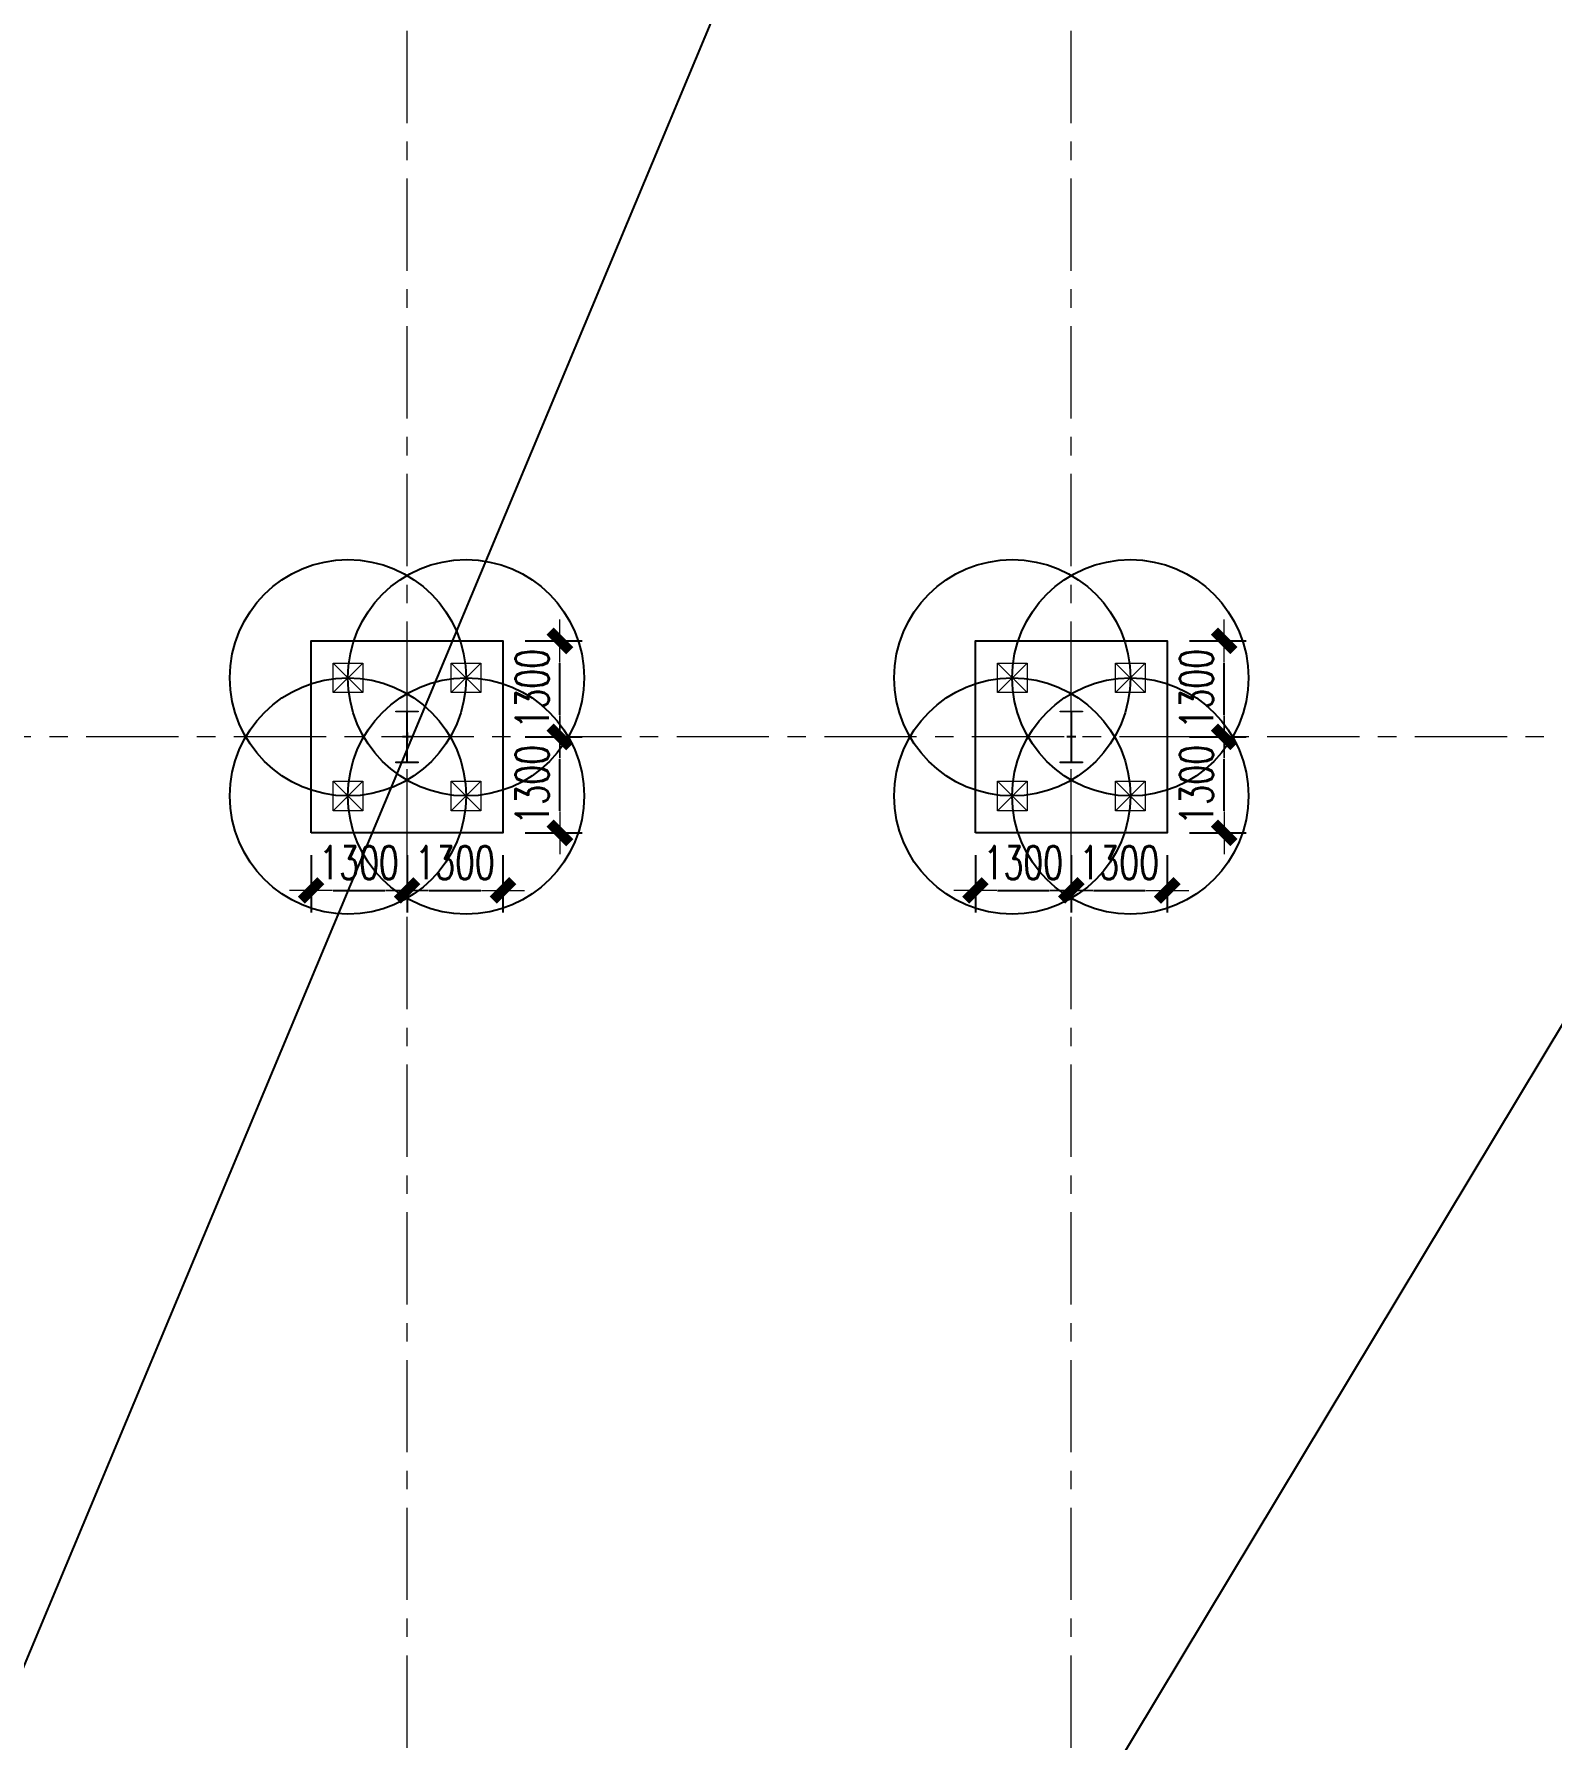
# Model space of a CAD drawing. Extents: x -1201378 to 2367219, y -619313 to 244905.
# Drawn here: x -178811 to -158247, y -44682 to -21581 of the extents above; entities that cross this region are included whole.
import ezdxf

# ---------------------------------------------------------------- set-up
doc = ezdxf.new("R2010")
doc.units = 0
doc.header["$LTSCALE"] = 1000
doc.linetypes.add('CENTER', pattern=[2, 1.25, -0.25, 0.25, -0.25])
doc.layers.get('0').update_dxf_attribs({"linetype": 'CONTINUOUS'})
doc.layers.get('Defpoints').update_dxf_attribs({"linetype": 'CONTINUOUS'})
for name, color, linetype, lineweight in [('S-axis', 111, 'CONTINUOUS', 0), ('S-col', 2, 'CONTINUOUS', 0), ('S-dim', 81, 'CONTINUOUS', 0), ('S-dote', 5, 'CENTER', 0), ('S-zhuang', 1, 'CONTINUOUS', 0)]:
    doc.layers.add(name, color=color, linetype=linetype, lineweight=lineweight)
doc.layers.add('S-DOTE1', color=140, linetype='CENTER')
doc.layers.add('S-HATCH1-W', color=252, linetype='CONTINUOUS')
doc.styles.add('SS1', font='tj-romans1.shx', dxfattribs={"width": 0.7, "bigfont": 'tj-hztxt1.shx'})
doc.dimstyles.new('S-150-ARCHI', dxfattribs={"dimscale": 150, "dimtxt": 3, "dimasz": 2, "dimexe": 2, "dimexo": 2, "dimgap": 1, "dimtad": 1, "dimdec": 0, "dimzin": 0, "dimdsep": 46, "dimtxsty": 'SS1', "dimblk1": 'TT', "dimblk2": 'TT', "dimsah": 1, "dimcen": 1, "dimclrd": 256, "dimclre": 256, "dimclrt": 256, "dimadec": 0, "dimazin": 0, "dimtfac": 1, "dimtdec": 0, "dimtix": 1, "dimtmove": 2, "dimatfit": 0, "dimldrblk": 'TT', "dimfxl": 2, "dimtolj": 1, "dimtzin": 0, "dimarcsym": 0})

# ---------------------------------------------------------------- blocks, each defined once
blk = doc.blocks.new('2#轴网')
at = {"layer": 'S-dote'}
for p, q in [((-173758.5, -270787), (-173758.5, -175298.2)), ((-164758.5, -270787), (-164758.5, -175298.2)), ((-74854.3, -231098.2), (-251154.3, -231098.2))]:
    blk.add_line(p, q, dxfattribs=at)
blk = doc.blocks.new('nt66')
at = {"layer": 'S-col'}
blk.add_lwpolyline([(-195790, 766820), (-195490, 766820), (-195490, 766808), (-195636, 766808), (-195636, 766132), (-195490, 766132), (-195490, 766120), (-195790, 766120), (-195790, 766132), (-195644, 766132), (-195644, 766808), (-195790, 766808)], close=True, dxfattribs=at)
blk = doc.blocks.new('33333')
for p in [(-23214, -93400), (-14214, -93400)]:
    blk.add_blockref('nt66', p)
blk = doc.blocks.new('S-ZHUANG-400')
at = {"layer": 'S-zhuang'}
for p, q in [((200, -200), (-200, 200)), ((-200, -200), (200, 200))]:
    blk.add_line(p, q, dxfattribs=at)
blk.add_lwpolyline([(-200, 200), (200, 200), (200, -200), (-200, -200)], close=True, dxfattribs=at)
blk = doc.blocks.new('CT4')
at = {"layer": 'Defpoints'}
for centre in [(-100831, -168442), (-99231, -168442), (-100831, -170042), (-99231, -170042)]:
    blk.add_circle(centre, 1600, dxfattribs=at)
at = {"layer": 'S-DOTE1', "ltscale": 0.25}
for p, q in [((-99971, -169242), (-100091, -169242)), ((-100031, -169182), (-100031, -169302))]:
    blk.add_line(p, q, dxfattribs=at)
at = {"layer": 'S-HATCH1-W'}
blk.add_lwpolyline([(-101331, -170542), (-101331, -167942), (-98731, -167942), (-98731, -170542)], close=True, dxfattribs=at)
at = {"layer": 'S-zhuang', "rotation": 90.00000000000001}
for p in [(-100831, -168442), (-99231, -168442), (-100831, -170042), (-99231, -170042)]:
    blk.add_blockref('S-ZHUANG-400', p, dxfattribs=at)
blk = doc.blocks.new('TT')
blk.add_line((-0.969, 0), (0.969, 0))
at = {"const_width": 0.45}
blk.add_lwpolyline([(-0.442, -0.442), (0.442, 0.442)], dxfattribs=at)
blk = doc.blocks.new('*D2285')
at = {"layer": 'Defpoints', "color": 0, "transparency": 16777216}
for p in [(-175058, -32398), (-173758, -32398), (-173758, -33177)]:
    blk.add_point(p, dxfattribs=at)
at = {"layer": 'S-dim', "lineweight": -2, "transparency": 16777216}
for p, q in [((-175058, -32698), (-175058, -33477)), ((-173758, -32698), (-173758, -33477)), ((-174758, -33177), (-174058, -33177))]:
    blk.add_line(p, q, dxfattribs=at)
at = {"layer": 'S-dim', "lineweight": -2, "transparency": 16777216, "xscale": 300, "yscale": 300, "zscale": 300, "rotation": 180}
blk.add_blockref('TT', (-175058, -33177), dxfattribs=at)
at = {"layer": 'S-dim', "lineweight": -2, "transparency": 16777216, "xscale": 300, "yscale": 300, "zscale": 300}
blk.add_blockref('TT', (-173758, -33177), dxfattribs=at)
at = {"layer": 'S-dim', "transparency": 16777216, "insert": (-174408, -32802), "char_height": 450, "attachment_point": 5, "style": 'SS1'}
blk.add_mtext('\\A1;1300', dxfattribs=at)
blk = doc.blocks.new('*D2286')
at = {"layer": 'Defpoints', "color": 0, "transparency": 16777216}
for p in [(-173758, -32398), (-172458, -32398), (-172458, -33177)]:
    blk.add_point(p, dxfattribs=at)
at = {"layer": 'S-dim', "lineweight": -2, "transparency": 16777216}
for p, q in [((-173758, -32698), (-173758, -33477)), ((-172458, -32698), (-172458, -33477)), ((-173458, -33177), (-172758, -33177))]:
    blk.add_line(p, q, dxfattribs=at)
at = {"layer": 'S-dim', "lineweight": -2, "transparency": 16777216, "xscale": 300, "yscale": 300, "zscale": 300, "rotation": 180}
blk.add_blockref('TT', (-173758, -33177), dxfattribs=at)
at = {"layer": 'S-dim', "lineweight": -2, "transparency": 16777216, "xscale": 300, "yscale": 300, "zscale": 300}
blk.add_blockref('TT', (-172458, -33177), dxfattribs=at)
at = {"layer": 'S-dim', "transparency": 16777216, "insert": (-173108, -32802), "char_height": 450, "attachment_point": 5, "style": 'SS1'}
blk.add_mtext('\\A1;1300', dxfattribs=at)
blk = doc.blocks.new('*D2287')
at = {"layer": 'Defpoints', "color": 0, "transparency": 16777216}
for p in [(-172458, -31098), (-171687, -31098), (-172458, -32398)]:
    blk.add_point(p, dxfattribs=at)
at = {"layer": 'S-dim', "lineweight": -2, "transparency": 16777216}
for p, q in [((-172158, -31098), (-171387, -31098)), ((-171687, -32098), (-171687, -31398)), ((-172158, -32398), (-171387, -32398))]:
    blk.add_line(p, q, dxfattribs=at)
at = {"layer": 'S-dim', "lineweight": -2, "transparency": 16777216, "xscale": 300, "yscale": 300, "zscale": 300}
for p, rotation in [((-171687, -31098), 90), ((-171687, -32398), 270)]:
    blk.add_blockref('TT', p, dxfattribs=dict(at, rotation=rotation))
at = {"layer": 'S-dim', "transparency": 16777216, "insert": (-172062, -31748), "char_height": 450, "attachment_point": 5, "rotation": 90, "style": 'SS1'}
blk.add_mtext('\\A1;1300', dxfattribs=at)
blk = doc.blocks.new('*D2288')
at = {"layer": 'Defpoints', "color": 0, "transparency": 16777216}
for p in [(-172458, -29798), (-171687, -29798), (-172458, -31098)]:
    blk.add_point(p, dxfattribs=at)
at = {"layer": 'S-dim', "lineweight": -2, "transparency": 16777216}
for p, q in [((-172158, -29798), (-171387, -29798)), ((-171687, -30798), (-171687, -30098)), ((-172158, -31098), (-171387, -31098))]:
    blk.add_line(p, q, dxfattribs=at)
at = {"layer": 'S-dim', "lineweight": -2, "transparency": 16777216, "xscale": 300, "yscale": 300, "zscale": 300}
for p, rotation in [((-171687, -29798), 90), ((-171687, -31098), 270)]:
    blk.add_blockref('TT', p, dxfattribs=dict(at, rotation=rotation))
at = {"layer": 'S-dim', "transparency": 16777216, "insert": (-172062, -30448), "char_height": 450, "attachment_point": 5, "rotation": 90, "style": 'SS1'}
blk.add_mtext('\\A1;1300', dxfattribs=at)
blk = doc.blocks.new('*D2277')
at = {"layer": 'Defpoints', "color": 0, "transparency": 16777216}
for p in [(-166058, -32398), (-164758, -32398), (-164758, -33177)]:
    blk.add_point(p, dxfattribs=at)
at = {"layer": 'S-dim', "lineweight": -2, "transparency": 16777216}
for p, q in [((-166058, -32698), (-166058, -33477)), ((-164758, -32698), (-164758, -33477)), ((-165758, -33177), (-165058, -33177))]:
    blk.add_line(p, q, dxfattribs=at)
at = {"layer": 'S-dim', "lineweight": -2, "transparency": 16777216, "xscale": 300, "yscale": 300, "zscale": 300, "rotation": 180}
blk.add_blockref('TT', (-166058, -33177), dxfattribs=at)
at = {"layer": 'S-dim', "lineweight": -2, "transparency": 16777216, "xscale": 300, "yscale": 300, "zscale": 300}
blk.add_blockref('TT', (-164758, -33177), dxfattribs=at)
at = {"layer": 'S-dim', "transparency": 16777216, "insert": (-165408, -32802), "char_height": 450, "attachment_point": 5, "style": 'SS1'}
blk.add_mtext('\\A1;1300', dxfattribs=at)
blk = doc.blocks.new('*D2278')
at = {"layer": 'Defpoints', "color": 0, "transparency": 16777216}
for p in [(-164758, -32398), (-163458, -32398), (-163458, -33177)]:
    blk.add_point(p, dxfattribs=at)
at = {"layer": 'S-dim', "lineweight": -2, "transparency": 16777216}
for p, q in [((-164758, -32698), (-164758, -33477)), ((-163458, -32698), (-163458, -33477)), ((-164458, -33177), (-163758, -33177))]:
    blk.add_line(p, q, dxfattribs=at)
at = {"layer": 'S-dim', "lineweight": -2, "transparency": 16777216, "xscale": 300, "yscale": 300, "zscale": 300, "rotation": 180}
blk.add_blockref('TT', (-164758, -33177), dxfattribs=at)
at = {"layer": 'S-dim', "lineweight": -2, "transparency": 16777216, "xscale": 300, "yscale": 300, "zscale": 300}
blk.add_blockref('TT', (-163458, -33177), dxfattribs=at)
at = {"layer": 'S-dim', "transparency": 16777216, "insert": (-164108, -32802), "char_height": 450, "attachment_point": 5, "style": 'SS1'}
blk.add_mtext('\\A1;1300', dxfattribs=at)
blk = doc.blocks.new('*D2279')
at = {"layer": 'Defpoints', "color": 0, "transparency": 16777216}
for p in [(-163458, -31098), (-162687, -31098), (-163458, -32398)]:
    blk.add_point(p, dxfattribs=at)
at = {"layer": 'S-dim', "lineweight": -2, "transparency": 16777216}
for p, q in [((-163158, -31098), (-162387, -31098)), ((-162687, -32098), (-162687, -31398)), ((-163158, -32398), (-162387, -32398))]:
    blk.add_line(p, q, dxfattribs=at)
at = {"layer": 'S-dim', "lineweight": -2, "transparency": 16777216, "xscale": 300, "yscale": 300, "zscale": 300}
for p, rotation in [((-162687, -31098), 90), ((-162687, -32398), 270)]:
    blk.add_blockref('TT', p, dxfattribs=dict(at, rotation=rotation))
at = {"layer": 'S-dim', "transparency": 16777216, "insert": (-163062, -31748), "char_height": 450, "attachment_point": 5, "rotation": 90, "style": 'SS1'}
blk.add_mtext('\\A1;1300', dxfattribs=at)
blk = doc.blocks.new('*D2280')
at = {"layer": 'Defpoints', "color": 0, "transparency": 16777216}
for p in [(-163458, -29798), (-162687, -29798), (-163458, -31098)]:
    blk.add_point(p, dxfattribs=at)
at = {"layer": 'S-dim', "lineweight": -2, "transparency": 16777216}
for p, q in [((-163158, -29798), (-162387, -29798)), ((-162687, -30798), (-162687, -30098)), ((-163158, -31098), (-162387, -31098))]:
    blk.add_line(p, q, dxfattribs=at)
at = {"layer": 'S-dim', "lineweight": -2, "transparency": 16777216, "xscale": 300, "yscale": 300, "zscale": 300}
for p, rotation in [((-162687, -29798), 90), ((-162687, -31098), 270)]:
    blk.add_blockref('TT', p, dxfattribs=dict(at, rotation=rotation))
at = {"layer": 'S-dim', "transparency": 16777216, "insert": (-163062, -30448), "char_height": 450, "attachment_point": 5, "rotation": 90, "style": 'SS1'}
blk.add_mtext('\\A1;1300', dxfattribs=at)

msp = doc.modelspace()

# ---------------------------------------------------------------- linework, layer by layer
at = {"layer": 'Defpoints', "color": 1}
for p in [(-153008.5, 18363.8), (-126008.5, 18351.8)]:
    msp.add_line(p, (-214519.2, -128743.1), dxfattribs=at)

# ---------------------------------------------------------------- block references
at = {"layer": 'S-axis'}
msp.add_blockref('2#轴网', (0, 200000), dxfattribs=at)
at = {"layer": 'S-col'}
msp.add_blockref('33333', (45095.7, -704168.2), dxfattribs=at)
at = {"layer": 'S-zhuang'}
for p in [(-73727.3, 138143.8), (-64727.3, 138143.8)]:
    msp.add_blockref('CT4', p, dxfattribs=at)

# ---------------------------------------------------------------- dimensions: what is measured, and where the dimension line sits
at = {"layer": 'S-dim'}
for base, p1, p2, picture, middle in [((-171686.9, -29798.2), (-172458.5, -31098.2), (-172458.5, -29798.2), '*D2288', (-172061.9, -30448.2)), ((-162686.9, -29798.2), (-163458.5, -31098.2), (-163458.5, -29798.2), '*D2280', (-163061.9, -30448.2)), ((-171686.9, -31098.2), (-172458.5, -32398.2), (-172458.5, -31098.2), '*D2287', (-172061.9, -31748.2)), ((-162686.9, -31098.2), (-163458.5, -32398.2), (-163458.5, -31098.2), '*D2279', (-163061.9, -31748.2))]:
    dim = msp.add_linear_dim(base=base, p1=p1, p2=p2, angle=90, dimstyle='S-150-ARCHI', dxfattribs=at)
    dim.commit()
    dim.dimension.update_dxf_attribs({"geometry": picture, "text_midpoint": middle})
for base, p1, p2, picture, middle in [((-173758.5, -33176.8), (-175058.5, -32398.2), (-173758.5, -32398.2), '*D2285', (-174408.5, -32801.8)), ((-172458.5, -33176.8), (-173758.5, -32398.2), (-172458.5, -32398.2), '*D2286', (-173108.5, -32801.8)), ((-164758.5, -33176.8), (-166058.5, -32398.2), (-164758.5, -32398.2), '*D2277', (-165408.5, -32801.8)), ((-163458.5, -33176.8), (-164758.5, -32398.2), (-163458.5, -32398.2), '*D2278', (-164108.5, -32801.8))]:
    dim = msp.add_linear_dim(base=base, p1=p1, p2=p2, dimstyle='S-150-ARCHI', dxfattribs=at)
    dim.commit()
    dim.dimension.update_dxf_attribs({"geometry": picture, "text_midpoint": middle})

doc.saveas('drawing.dxf')
